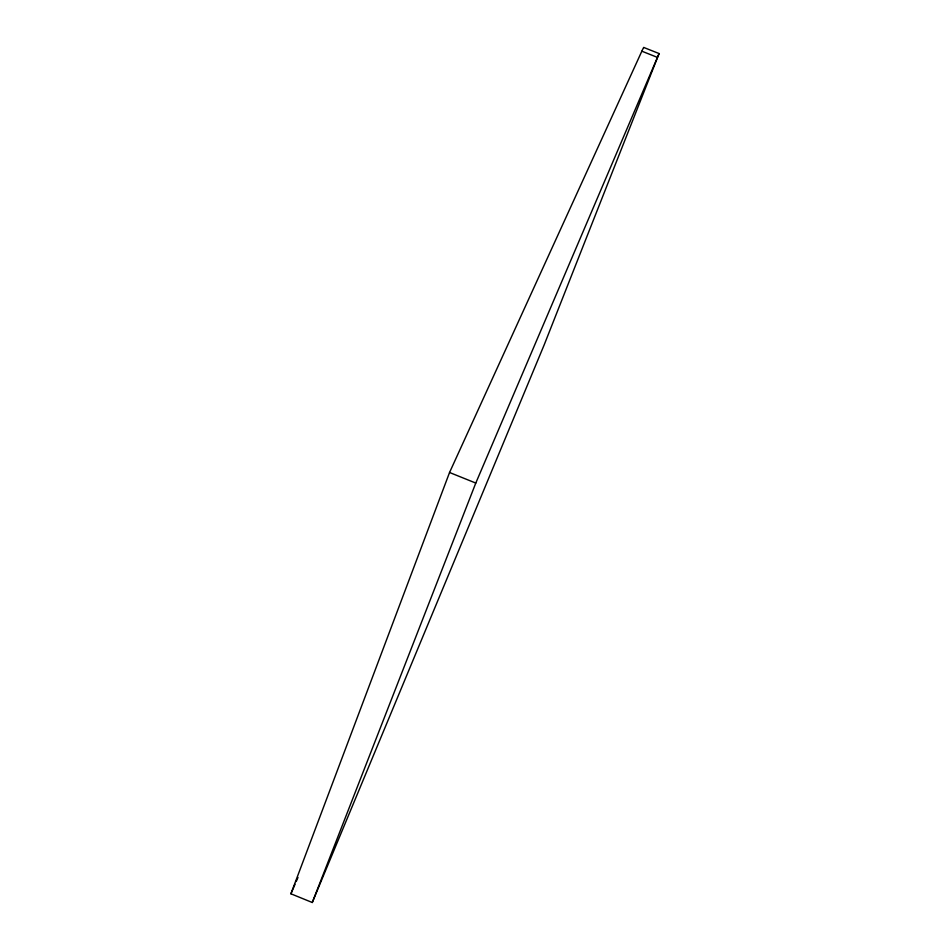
<?xml version="1.0" encoding="UTF-8"?>
<svg xmlns="http://www.w3.org/2000/svg" width="950" height="950" viewBox="0 0 950 950"><rect width="100%" height="100%" fill="white"/><g stroke="black" fill="none" stroke-linecap="round" stroke-linejoin="round"><path stroke-width="1.43" d="M659.086 53.556L544.112 345.04L312.277 902.5L290.914 893.796L449.552 472.494L641.844 51.193A70.953 1.283 -68.3 0 1 643.851 47.5L659.086 53.556L475.784 483.063L312.277 902.5M290.914 893.796L295.046 884.26M296.222 881.541L297.991 877.456M641.844 51.193L657.317 57.344M449.552 472.494L475.784 483.063"/></g></svg>
